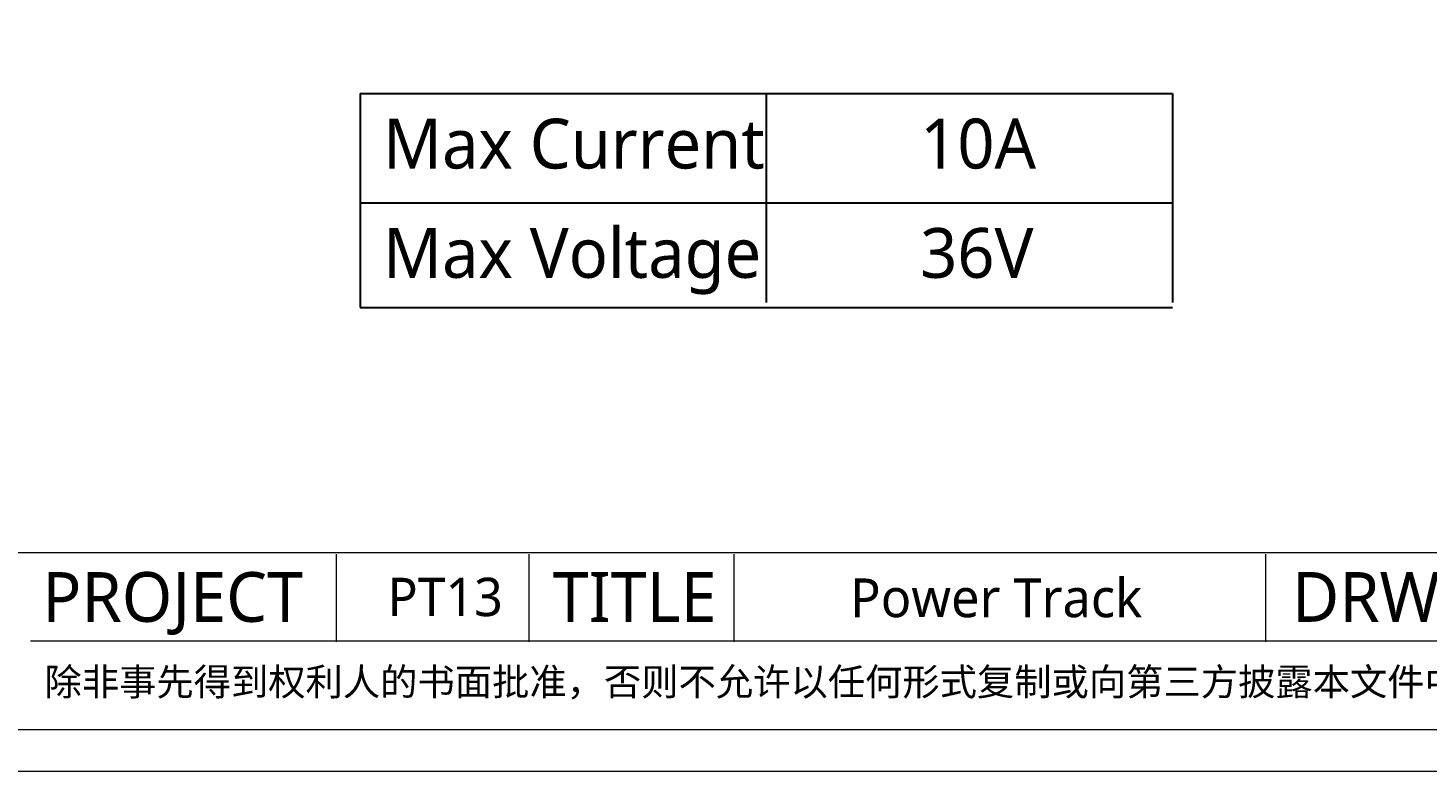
# Model space of a CAD drawing. Header units: millimetres. Extents: x 1020 to 1472, y -35 to 477.
# Drawn here: x 1093.6 to 1239.7, y -35.1 to 42.5 of the extents above; entities that cross this region are included whole.
import ezdxf

# ---------------------------------------------------------------- set-up
doc = ezdxf.new("R2010")
doc.units = ezdxf.units.MM
doc.layers.get('Defpoints').update_dxf_attribs({"color": 6, "lineweight": 9})
doc.layers.add('Dimension', color=136, linetype='Continuous', lineweight=9)
doc.styles.add('微软雅黑-Light', font='')
doc.styles.get('微软雅黑-Light').set_extended_font_data('Microsoft YaHei Light')

msp = doc.modelspace()

# ---------------------------------------------------------------- linework, layer by layer
at = {"layer": 'Defpoints'}
for p, q in [((1024.416, -12.229), (1467.171, -12.229)), ((1125.742, -12.412), (1125.742, -21.576)), ((1145.84, -12.412), (1145.84, -21.576)), ((1167.224, -12.412), (1167.224, -21.576)), ((1222.717, -12.412), (1222.717, -21.576)), ((1467.171, -21.485), (1093.837, -21.485))]:
    msp.add_line(p, q, dxfattribs=at)
for points in [[(1471.536, -35.061), (1471.536, 283.539), (1020.096, 283.539), (1020.096, -35.061)], [(1467.216, -30.741), (1467.216, 279.219), (1024.416, 279.219), (1024.416, -30.741)]]:
    msp.add_lwpolyline(points, close=True, dxfattribs=at)
at = {"layer": 'Dimension', "lineweight": -3}
for p, q in [((1128.219, 35.703), (1213.001, 35.703)), ((1128.219, 35.703), (1128.219, 13.364)), ((1170.61, 35.703), (1170.61, 13.86)), ((1213.001, 35.703), (1213.001, 13.86)), ((1128.219, 24.285), (1213.001, 24.285)), ((1128.219, 13.364), (1213.001, 13.364))]:
    msp.add_line(p, q, dxfattribs=at)

# ---------------------------------------------------------------- texts
at = {"layer": 'Defpoints', "style": '微软雅黑-Light'}
for s, p in [('PROJECT', (1095.049, -19.481)), ('TITLE', (1148.309, -19.481)), ('DRW #', (1225.478, -19.481))]:
    msp.add_text(s, height=5.1933, dxfattribs=at).set_placement(p)
for s, insert, char_height, width, attachment_point in [('PT13', (1131.085, -14.873), 4.0095, 14.99226, 1), ('Power Track', (1194.607, -17), 4.05, 60.21772, 5), ('除非事先得到权利人的书面批准，否则不允许以任何形式复制或向第三方披露本文件中的数据和信息，德恩基 拥有所有产权。 info@dengtec.com', (1095.282, -26.228), 2.854, 372.68416, 4)]:
    msp.add_mtext(s, dxfattribs=dict(at, insert=insert, char_height=char_height, width=width, attachment_point=attachment_point))
at = {"layer": 'Dimension', "lineweight": -3, "style": '微软雅黑-Light'}
for s, height, p in [('Max Current', 5.20426, (1130.626, 27.863)), ('10A', 5.2043, (1186.681, 27.863)), ('Max Voltage', 5.20426, (1130.626, 16.445)), ('36V', 5.2043, (1186.681, 16.445))]:
    msp.add_text(s, height=height, dxfattribs=at).set_placement(p)

doc.saveas('drawing.dxf')
